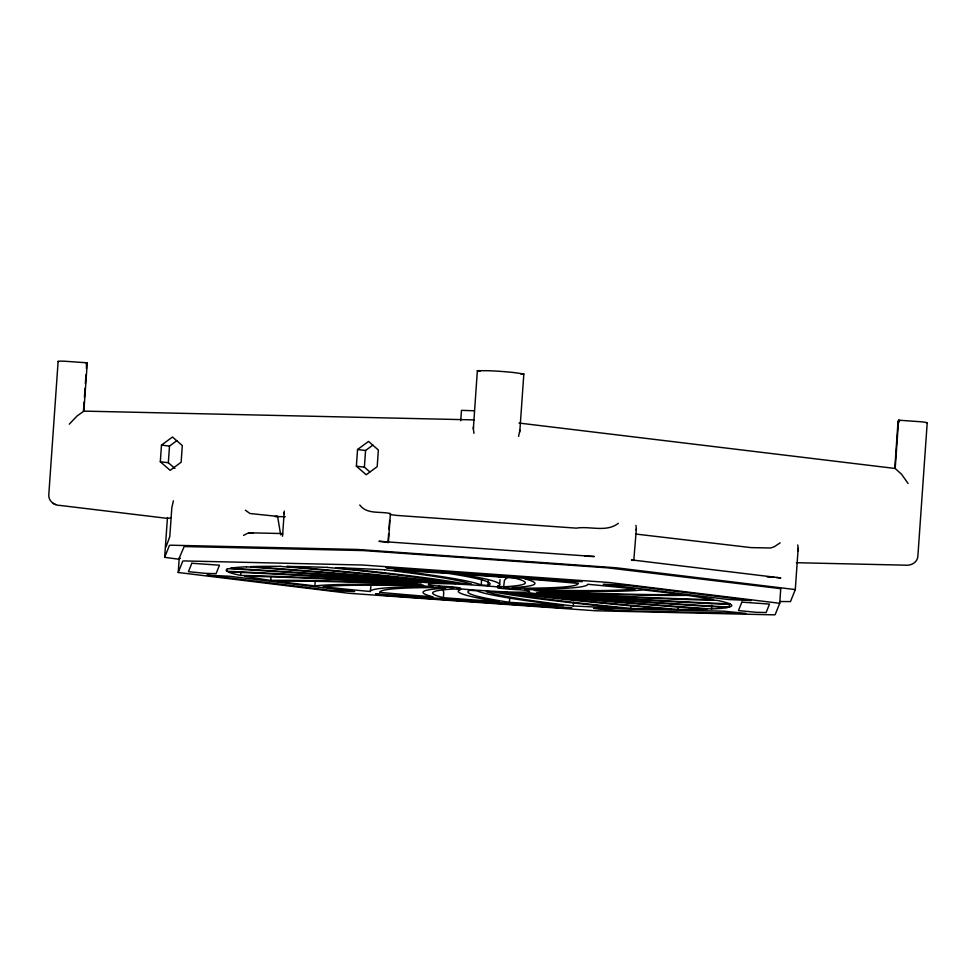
<?xml version="1.0" encoding="UTF-8"?>
<svg xmlns="http://www.w3.org/2000/svg" width="976" height="976" viewBox="0 0 976 976"><rect width="100%" height="100%" fill="white"/><g stroke="black" fill="none" stroke-linecap="round" stroke-linejoin="round"><path stroke-width="1.46" d="M518.61 436.431L519.842 430.123M460.745 420.79L461.465 410.347L473.763 410.762M473.982 433.283L473.336 428.818L477.362 370.685L487.244 370.709A19.3 0.939 4 0 1 514.474 372.637L523.844 373.967L519.757 432.112M908.107 483.474L901.58 474.299L895.199 468.504L898.579 420.192L921.82 421.827A19.3 0.939 4 0 1 926.444 423.072M58.121 361.437L48.8 494.649C48.263 501.078 54.461 505.617 60.451 505.47L167.543 518.402L170.654 517.878M83.46 410.945L84.095 401.892M84.412 397.354L85.046 388.289M85.363 383.763L85.998 374.699M86.425 368.66L86.461 363.987M69.284 424.17L77.031 416.008L83.887 411.14L87.254 362.828L64.013 361.181A19.3 0.939 4 0 0 58.67 361.718M160.32 461.77L161.491 445.105L172.484 437.016L182.305 445.581L181.133 462.234L170.153 470.334L160.32 461.77L168.336 462.734L174.887 468.443M168.336 462.734L169.507 446.081L176.827 440.676M179.377 559.309L164.663 557.333L167.457 517.524M166.066 546.767L169.8 536.58L171.825 507.727L173.386 500.81M178.218 572.497L179.23 558.077L184.183 546.548L363.548 550.586L607.816 567.861L778.043 588.321L780.739 588.845L779.726 603.278L775.151 614.697L773.761 614.843L595.397 610.756L348.835 593.286L178.218 572.497L182.793 561.078L184.171 560.932L362.535 565.019L609.109 582.489L779.726 603.278M226.981 571.289A253.394 12.383 4 0 1 228.701 568.679A304.305 14.86 4 0 1 421.449 582.66A62.745 3.062 4 0 0 419.143 582.806A313.967 15.335 4 0 0 226.981 571.289L227.152 568.886M240.73 575.413A253.394 12.383 4 0 1 228.03 571.875A304.305 14.86 4 0 1 417.02 583.123A62.745 3.062 4 0 0 416.423 583.416A313.967 15.335 4 0 0 240.73 575.413L240.901 573.01M270.706 580.391A253.394 12.383 4 0 1 244.464 576.157A304.305 14.86 4 0 1 416.813 583.916A62.745 3.062 4 0 0 417.96 584.319A313.967 15.335 4 0 0 270.706 580.391L270.962 576.779M282.528 536.239L284.297 511.07M314.882 585.881A313.967 15.335 4 0 1 423.657 585.466A62.745 3.062 4 0 1 420.839 584.978A304.305 14.86 4 0 0 276.879 581.245A253.394 12.383 4 0 0 314.882 585.881L315.224 581.074M356.374 466.186L357.545 449.521L368.538 441.433L378.359 449.997L377.2 466.65L366.207 474.751L356.374 466.186L364.39 467.15L369.855 471.908M364.39 467.15L365.561 450.485L372.881 445.093M370.246 591.505A313.967 15.335 4 0 1 433.124 586.783A62.745 3.062 4 0 1 428.83 586.234A304.305 14.86 4 0 0 323.056 586.783A253.394 12.383 4 0 0 370.246 591.505L371.112 584.819M388.399 542.424L390.424 513.571C380.103 511.107 367.049 514.694 359.754 505.007M443.433 597.69A304.305 14.86 4 0 1 454.279 588.992A62.745 3.062 4 0 0 460.574 589.541A313.967 15.335 4 0 0 498.919 601.643A253.394 12.383 4 0 1 443.433 597.69L443.726 591.895L442.409 589.284M473.336 428.818L473.47 426.841M488.268 580.659L487.927 585.466A62.745 3.062 4 0 0 481.266 584.978L481.571 579.219M499.663 584.441L500.005 579.634M503.653 586.783A304.305 14.86 4 0 0 514.511 578.085A253.394 12.383 4 0 0 459.025 574.132A313.967 15.335 4 0 1 497.37 586.234A62.745 3.062 4 0 1 503.653 586.783L504.458 580.171L507.008 577.78M509.423 602.326A304.305 14.86 4 0 1 470.017 590.309A62.745 3.062 4 0 0 476.678 590.797A313.967 15.335 4 0 0 563.457 605.474A253.394 12.383 4 0 1 509.423 602.326L509.753 597.519M573.327 605.986A304.305 14.86 4 0 1 486.353 591.456A62.745 3.062 4 0 0 492.953 591.859A313.967 15.335 4 0 0 622.237 608.109A253.394 12.383 4 0 1 573.327 605.986L573.583 602.375M630.813 608.402A304.305 14.86 4 0 1 502.189 592.359A62.745 3.062 4 0 0 508.264 592.652A313.967 15.335 4 0 0 671.256 609.353A253.394 12.383 4 0 1 630.813 608.402L630.972 605.998M633.778 560.517L636.364 528.748L635.925 525.405M677.942 609.427A253.394 12.383 4 0 0 707.173 609.146A313.967 15.335 4 0 1 521.587 593.115A62.745 3.062 4 0 1 516.438 592.957A304.305 14.86 4 0 0 677.942 609.427L678.113 607.011M711.516 608.975A253.394 12.383 4 0 0 727.535 607.487A313.967 15.335 4 0 1 531.993 593.225A62.745 3.062 4 0 1 528.138 593.213A304.305 14.86 4 0 0 711.516 608.975L711.76 605.364M729.243 607.096A253.394 12.383 4 0 0 730.963 604.486A313.967 15.335 4 0 1 538.801 592.969A62.745 3.062 4 0 1 536.495 593.115A304.305 14.86 4 0 0 729.243 607.096L729.487 603.485M779.922 601.533L790.487 601.582L795.294 589.577L798.173 548.292L797.734 544.95M894.785 468.309L898.054 421.486L899.433 421.351M927.2 422.876L917.879 556.088C917.538 562.713 910.571 566.043 904.63 565.153L796.404 562.713M387.972 542.729L388.631 533.811M388.96 529.346L389.619 520.428M798.173 548.292L797.856 551.257M282.235 534.738L282.637 533.811M636.059 530.029L636.364 528.748M276.476 516.06L276.232 516.707L276.733 515.804M164.663 557.333L169.47 545.34L170.861 545.206L357.838 549.476L616.381 567.8L795.294 589.577M390.424 513.571L390.339 514.62L397.012 515.438L576.34 528.138C589.858 525.857 606.425 532.689 618.357 523.282M243.561 535.36L248.648 532.798L281.857 533.543M780.178 542.827L774.322 546.719L770.723 547.987L751.093 547.621L635.535 534.018M276.159 516.255L249.99 513.51L245.318 510.192M87.254 362.828L85.876 362.962M523.844 373.967L520.891 374.101M584.88 556.198L594.311 556.515L378.956 541.29L387.204 542.107M274.732 516.524L285.248 516.707M83.997 411.116L474.214 419.9M767.209 576.975L774.078 577.316M248.648 532.798L253.345 533.347M776.554 577.511L780.824 577.938L631.46 559.895L634.156 560.419M519.025 423.047L894.931 468.443M357.545 449.521L365.561 450.485M161.491 445.105L169.507 446.081M480.046 371.209L477.362 370.685M899.774 420.51L898.579 420.192M899.25 421.803L898.054 421.486M180.426 558.394L179.23 558.077M53.033 503.323L55.644 504.616M284.443 514.193L283.784 512.693M280.661 534.824L277.599 516.353M498.614 576.67A62.745 3.062 4 0 1 507.471 577.463M487.927 585.466A304.305 14.86 4 0 0 448.521 573.449A253.394 12.383 4 0 0 394.487 570.301A313.967 15.335 4 0 1 481.266 584.978M191.821 563.25L188.441 571.692L205.985 573.4L216.086 573.644L219.466 565.202L191.821 563.25M375.736 593.908L385.02 595.433L561.871 607.926L571.838 607.767L375.736 593.908M386.264 567.617L395.548 569.167L572.387 581.672L582.355 581.489L386.264 567.617M741.858 602.131L738.478 610.573L756.302 612.306L766.123 612.525L769.503 604.083L741.858 602.131M504.336 588.003L519.744 589.162L504.336 588.003M593.859 608.365L615.588 610.647L745.969 613.392L723.85 611.196L593.859 608.365M207.18 575.181L332.157 590.602L354.703 591.578L229.421 576.243L207.18 575.181M751.13 600.508L728.523 599.532L603.241 584.197L625.787 585.173L751.13 600.508M438.59 586.503L453.828 587.711L438.59 586.503M457.451 588.394L460.208 588.882A50.679 2.477 4 0 0 514.035 592.127A50.679 2.477 4 0 0 526.601 590.382L519.525 589.76A14.481 0.708 4 0 1 501.518 588.394A14.481 0.708 4 0 1 499.944 587.393L500.749 587.345L497.736 586.893A50.679 2.477 4 0 0 443.909 583.648A50.679 2.477 4 0 0 431.343 585.393L438.419 586.015A14.481 0.708 4 0 1 456.426 587.381A14.481 0.708 4 0 1 458 588.382L457.451 588.394M379.871 592.383A253.394 12.383 4 0 0 433.015 596.885A313.967 15.335 4 0 1 445.715 588.174A62.745 3.062 4 0 1 440.237 587.601A304.305 14.86 4 0 0 379.871 592.383M246.428 566.8A253.394 12.383 4 0 0 230.409 568.288A313.967 15.335 4 0 1 425.951 582.55A62.745 3.062 4 0 1 429.806 582.562A304.305 14.86 4 0 0 246.428 566.8M280.002 566.348A253.394 12.383 4 0 0 250.771 566.629A313.967 15.335 4 0 1 436.357 582.66A62.745 3.062 4 0 1 441.506 582.818A304.305 14.86 4 0 0 280.002 566.348M327.131 567.373A253.394 12.383 4 0 0 286.688 566.422A313.967 15.335 4 0 1 449.68 583.123A62.745 3.062 4 0 1 455.755 583.416A304.305 14.86 4 0 0 327.131 567.373M384.617 569.789A253.394 12.383 4 0 0 335.707 567.666A313.967 15.335 4 0 1 464.991 583.916A62.745 3.062 4 0 1 471.591 584.319A304.305 14.86 4 0 0 384.617 569.789M578.073 583.38A253.394 12.383 4 0 0 524.929 578.89A313.967 15.335 4 0 1 512.229 587.601A62.745 3.062 4 0 1 517.707 588.174A304.305 14.86 4 0 0 578.073 583.38M634.888 588.992A253.394 12.383 4 0 0 587.698 584.27A313.967 15.335 4 0 1 524.82 588.992A62.745 3.062 4 0 1 529.114 589.541A304.305 14.86 4 0 0 634.888 588.992M681.065 594.53A253.394 12.383 4 0 0 643.05 589.894A313.967 15.335 4 0 1 534.287 590.309A62.745 3.062 4 0 1 537.093 590.797A304.305 14.86 4 0 0 681.065 594.53M713.48 599.618A253.394 12.383 4 0 0 687.226 595.384A313.967 15.335 4 0 1 539.984 591.456A62.745 3.062 4 0 1 541.131 591.859A304.305 14.86 4 0 0 713.48 599.618M729.914 603.9A253.394 12.383 4 0 0 717.214 600.362A313.967 15.335 4 0 1 541.521 592.359A62.745 3.062 4 0 1 540.924 592.652A304.305 14.86 4 0 0 729.914 603.9"/></g></svg>
